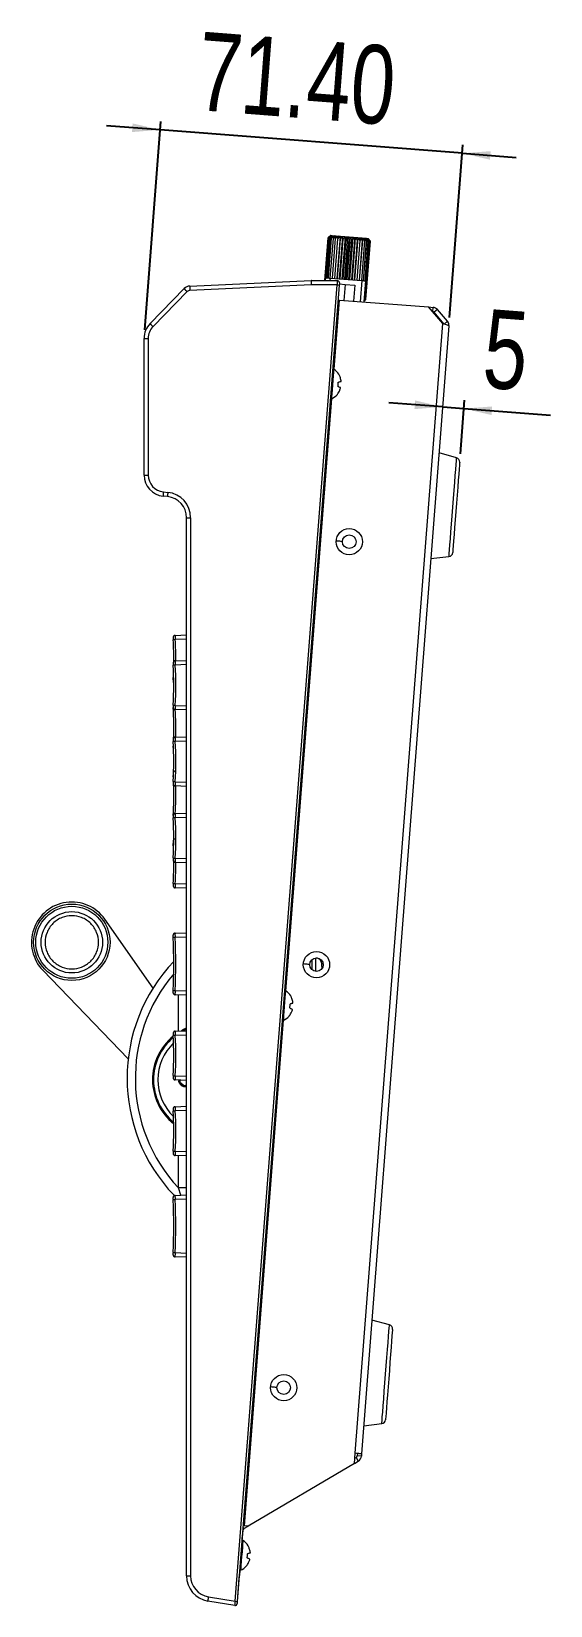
# Model space of a CAD drawing. Header units: millimetres. Extents: x 69 to 580, y 43 to 425.
# Drawn here: x 390.4 to 451.5, y 43 to 228.5 of the extents above; entities that cross this region are included whole.
import ezdxf

# ---------------------------------------------------------------- set-up
doc = ezdxf.new("R2010")
doc.units = ezdxf.units.MM
doc.layers.add('圖層0', color=5, linetype='Continuous')
doc.styles.add('SLDTEXTSTYLE0', font='TXT', dxfattribs={"width": 0.75})
doc.dimstyles.new('SLDDIMSTYLE1', dxfattribs={"dimtxt": 9.260417, "dimasz": 3.302, "dimexe": 0, "dimexo": 0.0625, "dimgap": 2.315104, "dimtad": 2, "dimlfac": 2, "dimrnd": 1e-09, "dimzin": 12, "dimdsep": 46, "dimtxsty": 'SLDTEXTSTYLE0', "dimsah": 1, "dimcen": 0.09, "dimadec": 0, "dimazin": 0, "dimtfac": 1, "dimtofl": 0, "dimtmove": 0, "dimatfit": 3, "dimfxl": 1, "dimtolj": 1, "dimtzin": 12, "dimarcsym": 0})

# ---------------------------------------------------------------- blocks, each defined once
blk = doc.blocks.new('*D2')
at = {"layer": '圖層0'}
for p, q in [((438.85, 184.23), (432.52, 184.72)), ((438.85, 184.23), (441.34, 184.03)), ((440.93, 178.7), (441.42, 185.03)), ((441.34, 184.03), (451.55, 183.24))]:
    blk.add_line(p, q, dxfattribs=at)
for points in [[(438.85, 184.23), (435.6, 184.99), (435.52, 183.97)], [(441.34, 184.03), (444.6, 183.27), (444.67, 184.28)]]:
    blk.add_solid(points, dxfattribs=at)
at = {"layer": '圖層0', "insert": (444.08, 195.79), "char_height": 9.26, "attachment_point": 1, "rotation": 355.5715, "style": 'SLDTEXTSTYLE0'}
blk.add_mtext('5', dxfattribs=at)
blk = doc.blocks.new('*D3')
at = {"layer": '圖層0'}
for p, q in [((405.58, 216.88), (399.25, 217.37)), ((403.75, 193.3), (405.66, 217.87)), ((441.17, 214.12), (405.58, 216.88)), ((439.67, 194.77), (441.24, 215.12)), ((441.17, 214.12), (447.5, 213.63))]:
    blk.add_line(p, q, dxfattribs=at)
for points in [[(405.58, 216.88), (402.33, 217.64), (402.25, 216.62)], [(441.17, 214.12), (444.42, 213.36), (444.5, 214.37)]]:
    blk.add_solid(points, dxfattribs=at)
at = {"layer": '圖層0', "insert": (410.41, 228.47), "char_height": 9.26, "attachment_point": 1, "rotation": 355.5715, "style": 'SLDTEXTSTYLE0'}
blk.add_mtext('71.40', dxfattribs=at)

msp = doc.modelspace()

# ---------------------------------------------------------------- linework, layer by layer
at = {"color": 7, "linetype": 'Continuous', "lineweight": 15}
for p, q in [((424.9589, 199.1078), (425.3489, 204.1433)), ((424.9592, 199.1078), (425.3492, 204.1433)), ((424.9917, 199.1078), (425.3815, 204.1408)), ((424.9932, 199.1078), (425.383, 204.1407)), ((425.099, 199.4486), (425.4619, 204.1346)), ((425.1017, 199.4484), (425.4646, 204.1344)), ((425.2257, 199.4388), (425.5886, 204.1248)), ((425.2296, 199.4385), (425.5925, 204.1245)), ((425.3489, 204.1433), (425.4726, 204.2488)), ((425.6805, 204.4186), (425.3492, 204.1433)), ((425.3815, 204.1408), (425.6805, 204.4186)), ((425.7309, 204.4146), (425.383, 204.1407)), ((425.3963, 199.4256), (425.7592, 204.1116)), ((425.4013, 199.4252), (425.7642, 204.1112)), ((425.4619, 204.1346), (425.7309, 204.4146)), ((425.4619, 204.1346), (425.4646, 204.1344)), ((425.8228, 204.4075), (425.4646, 204.1344)), ((425.6705, 204.4193), (425.4721, 204.2494)), ((425.5886, 204.1248), (425.8228, 204.4075)), ((425.9544, 204.3973), (425.5925, 204.1245)), ((425.6074, 199.4092), (425.9703, 204.0952)), ((425.6134, 199.4088), (425.9763, 204.0947)), ((425.7592, 204.1116), (425.9544, 204.3973)), ((426.1232, 204.3843), (425.7642, 204.1112)), ((425.8549, 199.3901), (426.2178, 204.076)), ((425.8617, 199.3895), (426.2247, 204.0755)), ((426.3259, 204.3686), (425.9763, 204.0947)), ((426.2178, 204.076), (426.3259, 204.3686)), ((426.5585, 204.3505), (426.2247, 204.0755)), ((426.4305, 199.3455), (426.8165, 204.3306)), ((426.4969, 204.0544), (426.5585, 204.3505)), ((426.8165, 204.3306), (426.5045, 204.0538)), ((426.7089, 199.3239), (427.0949, 204.309)), ((426.8021, 204.0308), (426.8165, 204.3306)), ((427.0949, 204.309), (426.8103, 204.0302)), ((427.0022, 199.3012), (427.3883, 204.2863)), ((427.1275, 204.0056), (427.0949, 204.309)), ((427.3883, 204.2863), (427.1362, 204.0049)), ((427.3049, 199.2778), (427.6909, 204.2628)), ((427.4669, 203.9793), (427.3883, 204.2863)), ((427.6909, 204.2628), (427.4758, 203.9786)), ((427.6109, 199.2541), (427.9969, 204.2391)), ((427.8135, 203.9525), (427.6909, 204.2628)), ((427.9969, 204.2391), (427.8225, 203.9518)), ((427.9143, 199.2306), (428.3004, 204.2156)), ((428.1606, 203.9256), (427.9969, 204.2391)), ((428.3004, 204.2156), (428.1696, 203.9249)), ((428.2092, 199.2077), (428.5953, 204.1928)), ((428.5015, 203.8992), (428.3004, 204.2156)), ((428.4899, 199.186), (428.8759, 204.1711)), ((428.5953, 204.1928), (428.5102, 203.8985)), ((428.8296, 203.8738), (428.5953, 204.1928)), ((428.8759, 204.1711), (428.8379, 203.8731)), ((429.1384, 203.8498), (428.8759, 204.1711)), ((429.1369, 204.1509), (429.1461, 203.8493)), ((429.4219, 203.8279), (429.1369, 204.1509)), ((429.3731, 204.1326), (429.4289, 203.8274)), ((429.6747, 203.8083), (429.3731, 204.1326)), ((429.58, 204.1165), (429.6808, 203.8078)), ((429.8918, 203.7915), (429.58, 204.1165)), ((429.7534, 204.1031), (429.8969, 203.7911)), ((430.0689, 203.7778), (429.7534, 204.1031)), ((429.89, 204.0925), (430.073, 203.7775)), ((430.2027, 203.7674), (429.89, 204.0925)), ((429.9873, 204.085), (430.2056, 203.7672)), ((430.2905, 203.7606), (429.9873, 204.085)), ((430.0431, 204.0807), (430.2922, 203.7605)), ((430.3307, 203.7575), (430.0431, 204.0807)), ((430.1532, 203.9676), (430.0573, 204.0796)), ((426.134, 199.3685), (426.4969, 204.0544)), ((426.1416, 199.3679), (426.5045, 204.0538)), ((426.4392, 199.3448), (426.8021, 204.0308)), ((426.4474, 199.3442), (426.8103, 204.0302)), ((426.7646, 199.3196), (427.1275, 204.0056)), ((426.7733, 199.3189), (427.1362, 204.0049)), ((427.104, 199.2933), (427.4669, 203.9793)), ((427.1129, 199.2926), (427.4758, 203.9786)), ((427.4506, 199.2665), (427.8135, 203.9525)), ((427.4596, 199.2658), (427.8225, 203.9518)), ((427.7977, 199.2396), (428.1606, 203.9256)), ((427.8067, 199.2389), (428.1696, 203.9249)), ((428.1386, 199.2132), (428.5015, 203.8992)), ((428.1473, 199.2125), (428.5102, 203.8985)), ((428.4667, 199.1878), (428.8296, 203.8738)), ((428.475, 199.1872), (428.8379, 203.8731)), ((428.7755, 199.1639), (429.1384, 203.8498)), ((428.7832, 199.1633), (429.1461, 203.8493)), ((429.059, 199.1419), (429.4219, 203.8279)), ((429.066, 199.1414), (429.4289, 203.8274)), ((429.3118, 199.1223), (429.6747, 203.8083)), ((429.3179, 199.1219), (429.6808, 203.8078)), ((429.5289, 199.1055), (429.8918, 203.7915)), ((429.534, 199.1051), (429.8969, 203.7911)), ((429.6699, 196.888), (430.2027, 203.7674)), ((429.6728, 196.8878), (430.2056, 203.7672)), ((429.706, 199.0918), (430.0689, 203.7778)), ((429.7101, 199.0915), (430.073, 203.7775)), ((429.7577, 196.8812), (430.2905, 203.7606)), ((429.7594, 196.8811), (430.2922, 203.7605)), ((429.7979, 196.8781), (430.3307, 203.7575)), ((429.7983, 196.8781), (430.3311, 203.7575)), ((430.1526, 203.967), (430.3311, 203.7575)), ((409.0718, 198.4659), (423.3543, 199.1073)), ((423.3592, 198.6079), (409.0767, 197.9664)), ((414.4006, 43.467), (426.4156, 198.6079)), ((426.6736, 198.5885), (414.6586, 43.4477)), ((426.4156, 198.6079), (423.3592, 198.6079)), ((423.3767, 199.1078), (426.4437, 199.1078)), ((425.0351, 199.4536), (425.0084, 199.1078)), ((425.5858, 199.4109), (429.3246, 199.1214)), ((426.6841, 198.7241), (427.3567, 198.672)), ((427.3567, 198.672), (427.21, 196.7776)), ((427.3567, 198.672), (428.5033, 198.5832)), ((428.5033, 198.5832), (428.3566, 196.6888)), ((429.771, 199.0868), (429.5779, 196.5942)), ((404.3866, 194.0477), (408.4006, 198.1649)), ((408.7411, 197.816), (404.7272, 193.6987)), ((426.6869, 196.8181), (437.183, 196.0053)), ((429.5857, 196.694), (429.5902, 196.6979)), ((429.5864, 196.7039), (429.7979, 196.8781)), ((429.7594, 196.8811), (429.5876, 196.7194)), ((429.7983, 196.8781), (429.5896, 196.6985)), ((429.59, 196.7498), (429.7577, 196.8812)), ((429.6728, 196.8878), (429.5942, 196.8045)), ((429.5963, 196.832), (429.6699, 196.888)), ((438.8593, 194.0475), (437.183, 196.0053)), ((437.183, 196.0053), (437.7179, 195.9638)), ((437.6429, 195.4682), (437.6793, 195.4653)), ((437.6793, 195.4653), (437.7179, 195.9638)), ((438.2297, 195.7039), (437.8499, 195.3787)), ((439.0327, 193.9972), (437.8499, 195.3787)), ((439.4125, 194.3224), (438.2297, 195.7039)), ((428.5479, 60.9039), (438.8593, 194.0475)), ((439.5906, 193.7767), (429.2957, 60.846)), ((439.4125, 194.3224), (439.0327, 193.9972)), ((403.6767, 176.1994), (403.6767, 192.3025)), ((404.1592, 192.3026), (404.1592, 176.1995)), ((426.0072, 188.689), (425.9075, 188.6968)), ((425.6373, 185.2072), (425.737, 185.1995)), ((440.4907, 178.2272), (438.4313, 178.8075)), ((406.438, 173.6582), (405.9154, 173.7131)), ((405.9502, 174.2105), (406.4728, 174.1555)), ((408.6767, 46.4564), (408.6767, 171.1719)), ((409.1592, 171.172), (409.1592, 46.4565)), ((437.4661, 166.3449), (439.5903, 166.6012)), ((407.3398, 157.3046), (408.6767, 157.3513)), ((407.3398, 154.3046), (408.6767, 154.3513)), ((408.6767, 148.5084), (407.3398, 148.5551)), ((407.3398, 145.3046), (408.6767, 145.3513)), ((407.0998, 144.0717), (407.1221, 144.4299)), ((407.1221, 140.4299), (407.0998, 140.7881)), ((408.6767, 139.5084), (407.3398, 139.5551)), ((407.3398, 136.3046), (408.6767, 136.3513)), ((408.6767, 130.5084), (407.3398, 130.5551)), ((408.6767, 127.5084), (407.3398, 127.5551)), ((404.7369, 115.745), (399.0541, 123.8555)), ((407.3262, 122.2041), (408.6767, 122.2513)), ((423.4767, 117.8722), (423.4767, 119.1143)), ((391.7481, 117.8291), (401.8098, 107.4165)), ((424.6267, 118.2727), (424.6107, 118.4139)), ((424.6267, 118.5549), (424.6267, 118.5462)), ((424.6267, 118.4015), (424.6267, 118.5462)), ((424.6267, 118.3361), (424.6267, 118.4015)), ((424.6267, 118.2727), (424.6267, 118.0209)), ((420.3327, 115.4186), (420.233, 115.4263)), ((408.6767, 114.9084), (407.3262, 114.9556)), ((419.9628, 111.9368), (420.0625, 111.9291)), ((407.3398, 110.6546), (408.6767, 110.7013)), ((408.2747, 110.6873), (408.6767, 110.8807)), ((404.7134, 104.1799), (404.8351, 104.1799)), ((404.8351, 105.6799), (404.7135, 105.6799)), ((408.6767, 104.8584), (407.3398, 104.9051)), ((407.7635, 104.6899), (407.79, 104.8894)), ((407.7873, 104.6244), (407.8616, 104.6551)), ((408.353, 104.149), (407.8167, 104.5612)), ((407.8922, 104.8858), (407.8616, 104.6551)), ((407.869, 104.6581), (407.8616, 104.6551)), ((407.8616, 104.6551), (408.4321, 104.2165)), ((407.8992, 104.8856), (407.869, 104.6581)), ((407.869, 104.6581), (408.4332, 104.2244)), ((408.4321, 104.2165), (408.4216, 104.1368)), ((408.4321, 104.2165), (408.6767, 104.3175)), ((408.4332, 104.2244), (408.4321, 104.2165)), ((408.4332, 104.2244), (408.6767, 104.325)), ((408.6767, 104.2074), (408.491, 104.1307)), ((407.3398, 101.7546), (408.6767, 101.8013)), ((407.1639, 99.751), (407.1604, 99.9116)), ((408.6767, 95.9584), (407.3398, 96.0051)), ((407.3262, 91.3041), (408.6767, 91.3513)), ((408.6767, 92.1919), (407.7116, 92.1919)), ((408.6767, 84.0084), (407.3262, 84.0556)), ((432.5762, 76.0332), (430.5168, 76.6136)), ((429.5516, 64.1509), (431.6758, 64.4072)), ((428.4564, 59.7218), (415.9456, 52.3314)), ((428.4564, 59.7218), (428.5479, 60.9039)), ((428.4564, 59.7218), (428.9085, 59.9889)), ((428.5035, 60.3304), (428.6542, 60.4194)), ((428.6542, 60.4194), (428.9085, 59.9889)), ((428.7972, 60.8846), (428.7763, 60.6154)), ((429.2748, 60.5768), (428.7763, 60.6154)), ((429.2957, 60.846), (429.2748, 60.5768)), ((415.4305, 52.0271), (415.9456, 52.3314)), ((415.9456, 52.3314), (415.4997, 52.3659)), ((415.3146, 50.6235), (415.2149, 50.6312)), ((415.2235, 50.7348), (415.2155, 50.6311)), ((415.223, 50.7349), (415.2235, 50.7348)), ((415.2235, 50.7348), (415.2428, 50.9841)), ((415.2428, 50.9841), (415.2423, 50.9841)), ((415.3084, 51.8311), (415.2428, 50.9841)), ((414.876, 46.2483), (414.8953, 46.4975)), ((414.8953, 46.4975), (414.8948, 46.4976)), ((414.9452, 47.1416), (414.8953, 46.4975)), ((414.9447, 47.1416), (415.0444, 47.1339)), ((414.7023, 44.005), (414.876, 46.2483)), ((414.876, 46.2483), (414.8755, 46.2483)), ((414.3491, 42.9715), (411.1853, 43.4969)), ((411.2497, 43.9902), (414.4006, 43.467)), ((414.7023, 44.005), (414.7018, 44.005))]:
    msp.add_line(p, q, dxfattribs=at)
at = {"color": 8, "linetype": 'Continuous', "lineweight": 15}
for p, q in [((425.5858, 199.4109), (425.5624, 199.1078)), ((429.3246, 199.1214), (429.1316, 196.6288)), ((426.055, 188.6584), (426.6869, 196.8181)), ((420.3805, 115.388), (425.7889, 185.2224)), ((408.6767, 156.8516), (407.3398, 156.8049)), ((408.6767, 153.8516), (407.3398, 153.8049)), ((407.3398, 149.0548), (408.6767, 149.0081)), ((408.6767, 144.8516), (407.3398, 144.8049)), ((407.3398, 140.0548), (408.6767, 140.0081)), ((408.6767, 135.8516), (407.3398, 135.8049)), ((407.3398, 131.0548), (408.6767, 131.0081)), ((407.3398, 128.0548), (408.6767, 128.0081)), ((408.6767, 121.7516), (407.3262, 121.7044)), ((423.8767, 119.2864), (423.8767, 117.7001)), ((407.3262, 115.4553), (408.6767, 115.4081)), ((407.7116, 110.6676), (407.7116, 114.9421)), ((415.4997, 52.3659), (420.1144, 111.9519)), ((408.6767, 110.2016), (407.3398, 110.1549)), ((407.3398, 105.4048), (408.6767, 105.3581)), ((408.6767, 101.3016), (407.3398, 101.2549)), ((407.3398, 96.5048), (408.6767, 96.4581)), ((407.7116, 92.1919), (407.7116, 95.9921)), ((407.9914, 91.3274), (407.7116, 92.1919)), ((408.6767, 90.8516), (407.3262, 90.8044)), ((407.3262, 84.5553), (408.6767, 84.5081)), ((415.4305, 52.0271), (415.3355, 52.1879)), ((415.3084, 51.8311), (415.3079, 51.8312))]:
    msp.add_line(p, q, dxfattribs=at)
at = {"color": 7, "linetype": 'Continuous', "lineweight": 15, "flags": 128}
for points in [[(425.6805, 204.4186), (425.6845, 204.4182), (425.6891, 204.4179), (425.6944, 204.4175), (425.7004, 204.417), (425.707, 204.4165), (425.7143, 204.4159), (425.7223, 204.4153), (425.7309, 204.4146)], [(425.7309, 204.4146), (425.7401, 204.4139), (425.75, 204.4132), (425.7606, 204.4124), (425.7717, 204.4115), (425.7835, 204.4106), (425.796, 204.4096), (425.8091, 204.4086), (425.8228, 204.4075)], [(425.7642, 204.1112), (425.7636, 204.1112), (425.763, 204.1113), (425.7623, 204.1113), (425.7617, 204.1114), (425.7611, 204.1114), (425.7605, 204.1115), (425.7598, 204.1115), (425.7592, 204.1116)], [(425.8228, 204.4075), (425.8371, 204.4064), (425.852, 204.4053), (425.8676, 204.4041), (425.8838, 204.4028), (425.9005, 204.4015), (425.9179, 204.4002), (425.9359, 204.3988), (425.9544, 204.3973)], [(425.9544, 204.3973), (425.9735, 204.3959), (425.9932, 204.3943), (426.0135, 204.3928), (426.0344, 204.3911), (426.0557, 204.3895), (426.0777, 204.3878), (426.1002, 204.386), (426.1232, 204.3843)], [(425.9763, 204.0947), (425.9755, 204.0948), (425.9748, 204.0949), (425.974, 204.0949), (425.9733, 204.095), (425.9725, 204.095), (425.9718, 204.0951), (425.971, 204.0952), (425.9703, 204.0952)], [(426.1232, 204.3843), (426.1468, 204.3824), (426.1708, 204.3806), (426.1954, 204.3787), (426.2205, 204.3767), (426.2462, 204.3747), (426.2722, 204.3727), (426.2988, 204.3707), (426.3259, 204.3686)], [(426.3259, 204.3686), (426.3534, 204.3664), (426.3814, 204.3643), (426.4098, 204.3621), (426.4387, 204.3598), (426.468, 204.3576), (426.4978, 204.3552), (426.5279, 204.3529), (426.5585, 204.3505)], [(426.5585, 204.3505), (426.5895, 204.3481), (426.6208, 204.3457), (426.6525, 204.3433), (426.6846, 204.3408), (426.7171, 204.3383), (426.7499, 204.3357), (426.7831, 204.3332), (426.8165, 204.3306)], [(426.8165, 204.3306), (426.8503, 204.328), (426.8844, 204.3253), (426.9188, 204.3226), (426.9535, 204.32), (426.9885, 204.3173), (427.0237, 204.3145), (427.0592, 204.3118), (427.0949, 204.309)], [(427.0949, 204.309), (427.1309, 204.3062), (427.1671, 204.3034), (427.2035, 204.3006), (427.2401, 204.2978), (427.2769, 204.2949), (427.3139, 204.292), (427.351, 204.2892), (427.3883, 204.2863)], [(427.3883, 204.2863), (427.4258, 204.2834), (427.4633, 204.2805), (427.501, 204.2776), (427.5388, 204.2746), (427.5767, 204.2717), (427.6147, 204.2687), (427.6528, 204.2658), (427.6909, 204.2628)], [(427.6909, 204.2628), (427.7291, 204.2599), (427.7674, 204.2569), (427.8056, 204.254), (427.8439, 204.251), (427.8822, 204.248), (427.9205, 204.2451), (427.9587, 204.2421), (427.9969, 204.2391)], [(427.9969, 204.2391), (428.0351, 204.2362), (428.0733, 204.2332), (428.1113, 204.2303), (428.1493, 204.2273), (428.1873, 204.2244), (428.2251, 204.2215), (428.2628, 204.2186), (428.3004, 204.2156)], [(428.3004, 204.2156), (428.3378, 204.2128), (428.3751, 204.2099), (428.4123, 204.207), (428.4492, 204.2041), (428.486, 204.2013), (428.5227, 204.1984), (428.5591, 204.1956), (428.5953, 204.1928)], [(428.5953, 204.1928), (428.6312, 204.19), (428.667, 204.1873), (428.7025, 204.1845), (428.7377, 204.1818), (428.7727, 204.1791), (428.8074, 204.1764), (428.8418, 204.1737), (428.8759, 204.1711)], [(428.8759, 204.1711), (428.9098, 204.1685), (428.9432, 204.1659), (428.9764, 204.1633), (429.0092, 204.1608), (429.0417, 204.1582), (429.0738, 204.1558), (429.1056, 204.1533), (429.1369, 204.1509)], [(429.1369, 204.1509), (429.1679, 204.1485), (429.1985, 204.1461), (429.2287, 204.1438), (429.2584, 204.1415), (429.2878, 204.1392), (429.3167, 204.1369), (429.3451, 204.1347), (429.3731, 204.1326)], [(429.3731, 204.1326), (429.4007, 204.1304), (429.4278, 204.1283), (429.4544, 204.1263), (429.4805, 204.1243), (429.5061, 204.1223), (429.5312, 204.1203), (429.5559, 204.1184), (429.58, 204.1165)], [(429.58, 204.1165), (429.6035, 204.1147), (429.6266, 204.1129), (429.6491, 204.1112), (429.6711, 204.1095), (429.6925, 204.1078), (429.7134, 204.1062), (429.7337, 204.1046), (429.7534, 204.1031)], [(429.7534, 204.1031), (429.7725, 204.1016), (429.7911, 204.1002), (429.8091, 204.0988), (429.8265, 204.0975), (429.8433, 204.0962), (429.8595, 204.0949), (429.8751, 204.0937), (429.89, 204.0925)], [(429.89, 204.0925), (429.9044, 204.0914), (429.9181, 204.0904), (429.9312, 204.0893), (429.9437, 204.0884), (429.9556, 204.0875), (429.9668, 204.0866), (429.9773, 204.0858), (429.9873, 204.085)], [(429.9873, 204.085), (429.9965, 204.0843), (430.0052, 204.0836), (430.0131, 204.083), (430.0204, 204.0824), (430.0271, 204.0819), (430.0331, 204.0815), (430.0385, 204.081), (430.0431, 204.0807)], [(430.0431, 204.0807), (430.0472, 204.0804), (430.0505, 204.0801), (430.0532, 204.0799), (430.0552, 204.0797), (430.0566, 204.0796), (430.0572, 204.0796), (430.0573, 204.0796)], [(427.1362, 204.0049), (427.1351, 204.005), (427.134, 204.0051), (427.133, 204.0052), (427.1319, 204.0052), (427.1308, 204.0053), (427.1297, 204.0054), (427.1286, 204.0055), (427.1275, 204.0056)], [(427.8225, 203.9518), (427.8214, 203.9518), (427.8203, 203.9519), (427.8191, 203.952), (427.818, 203.9521), (427.8169, 203.9522), (427.8157, 203.9523), (427.8146, 203.9524), (427.8135, 203.9525)], [(428.5102, 203.8985), (428.5092, 203.8986), (428.5081, 203.8987), (428.507, 203.8988), (428.5059, 203.8988), (428.5048, 203.8989), (428.5037, 203.899), (428.5026, 203.8991), (428.5015, 203.8992)], [(428.8379, 203.8731), (428.8368, 203.8732), (428.8358, 203.8733), (428.8348, 203.8734), (428.8337, 203.8734), (428.8327, 203.8735), (428.8317, 203.8736), (428.8306, 203.8737), (428.8296, 203.8738)], [(429.1461, 203.8493), (429.1451, 203.8493), (429.1442, 203.8494), (429.1432, 203.8495), (429.1422, 203.8495), (429.1413, 203.8496), (429.1403, 203.8497), (429.1394, 203.8498), (429.1384, 203.8498)], [(429.4289, 203.8274), (429.428, 203.8274), (429.4272, 203.8275), (429.4263, 203.8276), (429.4254, 203.8276), (429.4246, 203.8277), (429.4237, 203.8278), (429.4228, 203.8278), (429.4219, 203.8279)], [(429.6808, 203.8078), (429.6801, 203.8079), (429.6793, 203.808), (429.6785, 203.808), (429.6778, 203.8081), (429.677, 203.8081), (429.6762, 203.8082), (429.6755, 203.8083), (429.6747, 203.8083)], [(425.0351, 199.4536), (425.046, 199.4527), (425.0783, 199.4502), (425.1304, 199.4462), (425.2001, 199.4408), (425.2844, 199.4342), (425.3797, 199.4269), (425.4816, 199.419), (425.5858, 199.4109)], [(426.6929, 198.8385), (426.6926, 198.8337), (426.6915, 198.8195), (426.6897, 198.7964), (426.6873, 198.7653), (426.6843, 198.7274), (426.681, 198.6842), (426.6774, 198.6373), (426.6736, 198.5885)], [(429.3246, 199.1214), (429.4141, 199.1144), (429.4988, 199.1079), (429.576, 199.1019), (429.6429, 199.0967), (429.6975, 199.0925), (429.7379, 199.0894), (429.7626, 199.0874), (429.771, 199.0868)], [(426.5374, 196.8297), (426.5402, 196.8295), (426.5488, 196.8288), (426.5626, 196.8278), (426.5812, 196.8263), (426.6038, 196.8246), (426.6297, 196.8226), (426.6578, 196.8204), (426.6869, 196.8181)], [(438.8593, 194.0475), (438.8593, 194.0475)], [(403.6767, 192.3025), (403.6859, 192.3025), (403.7131, 192.3025), (403.7574, 192.3026), (403.817, 192.3026), (403.8899, 192.3026), (403.9733, 192.3026), (404.0642, 192.3026), (404.1592, 192.3026)], [(426.0072, 188.689), (425.9999, 188.5945), (425.9787, 188.3211), (425.946, 187.8986), (425.9053, 187.3726), (425.8609, 186.8002), (425.8178, 186.2434), (425.7806, 185.7626), (425.7532, 185.4098), (425.7388, 185.2233), (425.737, 185.1995)], [(440.8536, 177.7073), (440.8466, 177.6167), (440.8257, 177.3478), (440.7918, 176.9099), (440.746, 176.3178), (440.6897, 175.5917), (440.625, 174.7563), (440.5541, 173.8402), (440.4793, 172.8744), (440.4032, 171.8919), (440.3284, 170.9261), (440.2575, 170.01), (440.1928, 169.1746), (440.1365, 168.4486), (440.0907, 167.8565), (440.0568, 167.4185), (440.0359, 167.1497), (440.0289, 167.059)], [(403.6767, 176.1994), (403.6859, 176.1995), (403.7131, 176.1995), (403.7574, 176.1995), (403.817, 176.1995), (403.8899, 176.1995), (403.9733, 176.1995), (404.0642, 176.1995), (404.1592, 176.1995)], [(408.6767, 171.1719), (408.6859, 171.1719), (408.7131, 171.1719), (408.7574, 171.1719), (408.817, 171.1719), (408.8899, 171.1719), (408.9733, 171.172), (409.0642, 171.172), (409.1592, 171.172)], [(426.2964, 168.4636), (426.4423, 168.4524), (426.5825, 168.4415), (426.7118, 168.4315), (426.8251, 168.4227), (426.9181, 168.4155), (426.9872, 168.4101), (427.0298, 168.4069), (427.0441, 168.4057)], [(407.0998, 152.0717), (407.1346, 152.6606), (407.1472, 152.9299)], [(407.1472, 131.9299), (407.1346, 132.1991), (407.0998, 132.7881)], [(422.4357, 118.6129), (422.5815, 118.6016), (422.7218, 118.5908), (422.8511, 118.5808), (422.9644, 118.572), (423.0574, 118.5648), (423.1265, 118.5594), (423.1691, 118.5561), (423.1834, 118.555)], [(420.3327, 115.4186), (420.3254, 115.3241), (420.3042, 115.0507), (420.2715, 114.6281), (420.2308, 114.1021), (420.1865, 113.5297), (420.1433, 112.973), (420.1061, 112.4921), (420.0788, 112.1393), (420.0643, 111.9529), (420.0625, 111.9291)], [(432.9391, 75.5133), (432.9321, 75.4227), (432.9113, 75.1538), (432.8773, 74.7159), (432.8315, 74.1238), (432.7753, 73.3977), (432.7106, 72.5624), (432.6396, 71.6462), (432.5648, 70.6804), (432.4887, 69.6979), (432.4139, 68.7322), (432.343, 67.816), (432.2783, 66.9807), (432.2221, 66.2546), (432.1762, 65.6625), (432.1423, 65.2245), (432.1215, 64.9557), (432.1144, 64.865)], [(418.5749, 68.7622), (418.7208, 68.7509), (418.8611, 68.74), (418.9904, 68.73), (419.1037, 68.7212), (419.1967, 68.714), (419.2658, 68.7087), (419.3083, 68.7054), (419.3227, 68.7043)], [(429.2957, 60.846), (429.2813, 60.8471), (429.2388, 60.8504), (429.1697, 60.8557), (429.0767, 60.863), (428.9634, 60.8717), (428.8341, 60.8817), (428.6938, 60.8926), (428.5479, 60.9039)], [(415.4997, 52.3659), (415.4705, 52.3681), (415.4425, 52.3703), (415.4166, 52.3723), (415.394, 52.3741), (415.3754, 52.3755), (415.3616, 52.3766), (415.353, 52.3772), (415.3502, 52.3775)], [(415.3146, 50.6235), (415.3073, 50.5289), (415.2861, 50.2556), (415.2534, 49.833), (415.2127, 49.307), (415.1683, 48.7346), (415.1252, 48.1778), (415.088, 47.697), (415.0607, 47.3442), (415.0462, 47.1577), (415.0444, 47.1339)], [(408.6767, 46.4564), (408.6859, 46.4564), (408.7131, 46.4564), (408.7574, 46.4564), (408.817, 46.4564), (408.8899, 46.4564), (408.9733, 46.4565), (409.0642, 46.4565), (409.1592, 46.4565)], [(414.6586, 43.4477), (414.6548, 43.399), (414.6512, 43.3523), (414.6479, 43.3093), (414.645, 43.2716), (414.6426, 43.2407), (414.6408, 43.2178), (414.6397, 43.2036), (414.6393, 43.1989)]]:
    msp.add_lwpolyline(points, dxfattribs=at)
at = {"color": 8, "linetype": 'Continuous', "lineweight": 15, "flags": 128}
for points in [[(439.5903, 166.6012), (439.5972, 166.6895), (439.6175, 166.9518), (439.6506, 167.38), (439.6956, 167.9612), (439.7511, 168.6777), (439.8154, 169.5077), (439.8865, 170.426), (439.9623, 171.4048), (440.0405, 172.4142), (440.1187, 173.4236), (440.1945, 174.4024), (440.2656, 175.3207), (440.3299, 176.1507), (440.3854, 176.8672), (440.4304, 177.4484), (440.4636, 177.8766), (440.4839, 178.1389), (440.4907, 178.2272)], [(431.6758, 64.4072), (431.6827, 64.4955), (431.703, 64.7578), (431.7362, 65.186), (431.7812, 65.7672), (431.8367, 66.4837), (431.9009, 67.3137), (431.9721, 68.2321), (432.0479, 69.2108), (432.126, 70.2202), (432.2042, 71.2296), (432.28, 72.2084), (432.3511, 73.1267), (432.4154, 73.9567), (432.4709, 74.6732), (432.5159, 75.2544), (432.5491, 75.6826), (432.5694, 75.9449), (432.5762, 76.0332)]]:
    msp.add_lwpolyline(points, dxfattribs=at)
at = {"color": 7, "linetype": 'Continuous', "lineweight": 15}
for centre, radius in [((427.8418, 168.344), 1.55), ((427.8418, 168.344), 0.8), ((395.164, 121.1298), 4.5), ((395.164, 121.1298), 4.2434), ((395.164, 121.1298), 3.614), ((423.981, 118.4932), 1.55), ((423.981, 118.4932), 0.8), ((420.1203, 68.6425), 1.55), ((420.1203, 68.6425), 0.8)]:
    msp.add_circle(centre, radius, dxfattribs=at)
for centre, radius, start, end in [((425.3495, 204.15), 0.00665, 265.332569, 267.34356), ((425.4499, 204.9856), 0.8475, 265.369913, 265.470844), ((425.6276, 204.5961), 0.4729, 265.270614, 265.743054), ((425.6604, 204.2237), 0.1959, 84.106753, 87.045317), ((426.3366, 205.5748), 1.5035, 265.465842, 265.728433), ((426.5401, 204.5648), 0.5122, 265.156118, 266.011134), ((426.7352, 203.1079), 0.9253, 85.340981, 85.851684), ((427.3976, 203.028), 0.9538, 85.298239, 85.836792), ((428.2404, 204.8986), 0.9763, 265.314793, 265.842262), ((429.8807, 203.6147), 0.1771, 84.760764, 86.422706), ((429.9474, 202.1842), 1.5982, 85.494357, 85.639491), ((430.1011, 202.4429), 1.3284, 85.488025, 85.612281), ((430.2849, 203.676), 0.0848, 85.052, 86.17037), ((430.3255, 203.6858), 0.0719, 85.564861, 85.883456), ((426.9311, 198.8929), 3.5832, 176.569659, 184.562604), ((423.3767, 198.6078), 0.5, 90, 92.571529), ((426.9438, 198.7327), 3.5867, 173.996668, 181.994324), ((428.41, 223.4907), 24.9627, 265.417441, 266.011286), ((426.4437, 198.8578), 0.25, 355.571529, 90), ((409.1167, 197.4669), 1, 92.571529, 135.727438), ((412.1216, 201.455), 4.9669, 221.48282, 227.109671), ((409.0992, 197.4669), 0.5, 92.571529, 135.727438), ((412.6485, 198.2515), 3.5831, 176.569585, 184.562785), ((429.6005, 195.9779), 0.9127, 85.458322, 85.639108), ((429.7621, 196.9266), 0.0456, 264.572399, 266.654903), ((429.7934, 196.8161), 0.0621, 85.530349, 85.898016), ((437.66, 195.2161), 0.25, 40.571529, 85.571529), ((437.66, 195.2161), 0.75, 40.571529, 85.571529), ((406.1767, 192.3025), 2.5, 135.727438, 180), ((406.1592, 192.3026), 2, 135.727438, 180), ((408.1088, 197.3389), 4.9685, 221.483739, 227.108753), ((424.9685, 187.0142), 1.9707, 32.596402, 58.193827), ((424.9685, 187.0142), 1.9707, 292.949232, 318.550006), ((440.3551, 177.7459), 0.5, 355.571529, 74.261597), ((406.1767, 176.1994), 2.5, 180, 264), ((406.1592, 176.1995), 2, 180, 264), ((409.5035, 173.7122), 3.5882, 172.017601, 179.984492), ((410.0263, 173.6572), 3.5883, 172.017737, 179.984415), ((406.1767, 171.1719), 2.5, 0, 84), ((406.1592, 171.172), 3, 0, 84), ((439.5304, 167.0976), 0.5, 276.881462, 355.571529), ((408.6799, 135.994), 20.854, 93.684334, 94.345383), ((372.1861, 154.4299), 34.9932, 359.44982, 3.864076), ((408.6837, 132.9345), 20.9136, 93.684392, 94.343556), ((372.1856, 151.4299), 34.9937, 356.135945, 3.864055), ((372.1763, 151.4299), 35.2436, 356.135943, 3.864057), ((408.6818, 169.8953), 20.8836, 265.655528, 266.315639), ((372.1856, 146.4299), 34.9937, 357.811294, 3.86405), ((408.6858, 123.9088), 20.9394, 93.685682, 94.344036), ((372.1857, 142.4299), 34.9936, 356.135941, 3.864059), ((372.1763, 142.4299), 35.2436, 356.135945, 3.864055), ((408.6818, 160.8953), 20.8836, 265.655528, 266.315639), ((372.1857, 138.4299), 34.9936, 356.135937, 2.189999), ((408.6838, 114.9368), 20.9114, 93.68502, 94.344255), ((372.1857, 133.4299), 34.9937, 356.135943, 3.864057), ((372.1763, 133.4299), 35.2436, 356.135946, 3.864054), ((408.6834, 151.9189), 20.9073, 265.655902, 266.315265), ((372.1859, 130.4299), 34.9934, 356.135935, 0.55145), ((408.6824, 148.9036), 20.8919, 265.655548, 266.315398), ((395.164, 121.1298), 4.75, 35.018027, 224.018027), ((408.723, 95.9024), 25.8399, 93.098678, 93.632666), ((352.1593, 118.5799), 55.0146, 356.758861, 3.241139), ((352.1502, 118.5799), 55.2644, 356.758848, 3.241152), ((421.6767, 105.1128), 20, 136.48426, 223.625132), ((423.8767, 118.5549), 0.75, 0, 79.647955), ((408.7232, 141.2592), 25.8417, 266.367325, 266.901276), ((419.2941, 113.7438), 1.9707, 32.596402, 58.193827), ((419.2941, 113.7438), 1.9707, 292.949232, 318.550006), ((411.2958, 104.9295), 6.625, 129.241586, 231.413963), ((411.2917, 104.9299), 6.5, 129.990178, 230.537124), ((408.6872, 89.237), 20.9613, 93.685583, 94.343249), ((372.1857, 107.7799), 34.9937, 356.135943, 3.864057), ((372.1763, 107.7799), 35.2436, 356.135945, 3.864055), ((411.2958, 104.9295), 6.625, 113.287309, 118.25429), ((411.2917, 104.9299), 6, 133.683865, 226.175136), ((408.6838, 126.273), 20.9114, 265.655745, 266.31498), ((408.5267, 104.9299), 0.8, 182.743048, 280.806923), ((408.6802, 80.4366), 20.8615, 93.68401, 94.344823), ((372.1857, 98.8799), 34.9936, 356.13594, 3.86406), ((372.1763, 98.8799), 35.2436, 356.135945, 3.864055), ((408.6858, 117.4009), 20.9394, 265.655964, 266.314318), ((408.7244, 64.9818), 25.8605, 93.099139, 93.632702), ((352.1592, 87.6799), 55.0146, 356.758862, 3.241138), ((352.1502, 87.6799), 55.2644, 356.758849, 3.241151), ((408.731, 110.4934), 25.9761, 266.368928, 266.900116), ((432.4406, 75.5519), 0.5, 355.571529, 74.261597), ((431.6159, 64.9036), 0.5, 276.881462, 355.571529), ((428.5271, 60.6347), 0.25, 300.571529, 355.571529), ((428.5271, 60.6347), 0.75, 300.571529, 355.571529), ((415.5576, 51.8118), 0.25, 120.571529, 175.571529), ((414.276, 48.9487), 1.9707, 32.596402, 58.193827), ((411.6767, 46.4564), 3, 180, 260.571529), ((411.6592, 46.4565), 2.5, 180, 260.571529), ((414.276, 48.9487), 1.9707, 292.949232, 318.550006), ((414.7855, 43.2777), 3.6069, 168.606522, 176.515494), ((414.3901, 43.2182), 0.25, 260.571529, 355.571529), ((416.395, 68.3503), 24.9631, 265.417448, 266.011284)]:
    msp.add_arc(centre, radius, start, end, dxfattribs=at)
at = {"color": 8, "linetype": 'Continuous', "lineweight": 15}
for centre, radius, start, end in [((372.1759, 154.4299), 35.244, 359.785768, 3.864037), ((407.4768, 156.6751), 4.6188, 265.318383, 266.235901), ((372.176, 146.4299), 35.2439, 358.158832, 3.45949), ((407.2462, 145.7141), 1.6489, 264.904382, 266.338854), ((407.2473, 139.1311), 1.6635, 93.664856, 95.086754), ((372.1758, 138.4299), 35.2441, 356.531909, 1.832529), ((407.4776, 128.1737), 4.6298, 93.765187, 94.680529), ((372.1756, 130.4299), 35.2443, 356.135978, 0.205584), ((421.6418, 105.1128), 19, 139.651637, 222.84732)]:
    msp.add_arc(centre, radius, start, end, dxfattribs=at)
at = {"color": 7, "linetype": 'Continuous', "lineweight": 15}
for centre, major_axis, ratio, start_param, end_param in [((426.4243, 198.6078), (0.0194, 0.5), 0.01747171, 0.00067676, 1.57136748), ((414.4095, 43.4684), (0.0603, 0.4968), 0.01723746, 1.57567079, 3.14083839)]:
    msp.add_ellipse(centre, major_axis=major_axis, ratio=ratio, start_param=start_param, end_param=end_param, dxfattribs=at)
for points, knots in [([(425.9703, 204.0952), (426.0148, 204.1801), (426.0656, 204.277), (426.1168, 204.3723), (426.1232, 204.3843)], [0, 0, 0, 0, 0.87500813, 1, 1, 1, 1]), ([(438.8593, 194.0475), (438.9559, 194.0222), (439.1492, 193.9715), (439.3922, 193.8992), (439.561, 193.8326), (439.5807, 193.7953), (439.5906, 193.7767)], [0, 0, 0, 0, 0.250001061, 0.500001927, 0.750000273, 1, 1, 1, 1]), ([(439.5906, 193.7767), (439.589, 193.8598), (439.5856, 194.0301), (439.4996, 194.2135), (439.429, 194.3018), (439.4125, 194.3224)], [0, 0, 0, 0, 0.42168921, 0.86487467, 1, 1, 1, 1]), ([(426.6216, 188.0613), (426.625, 188.0682), (426.6292, 188.0769), (426.6284, 188.0752), (426.6282, 188.0749)], [0, 0, 0, 0, 0.79779318, 1, 1, 1, 1]), ([(426.8812, 187.3112), (426.8484, 187.4657), (426.804, 187.6752), (426.6973, 187.9201), (426.647, 188.014), (426.6216, 188.0613)], [0, 0, 0, 0, 0.58152932, 0.78904665, 1, 1, 1, 1]), ([(426.4407, 185.7252), (426.4744, 185.7699), (426.5594, 185.8828), (426.6987, 186.1145), (426.7713, 186.3129), (426.8127, 186.4263)], [0, 0, 0, 0, 0.219559069, 0.554235856, 1, 1, 1, 1]), ([(426.4451, 185.7107), (426.4451, 185.7106), (426.4452, 185.7104), (426.4424, 185.7196), (426.4407, 185.7252)], [0, 0, 0, 0, 0.39724115, 1, 1, 1, 1]), ([(426.513, 186.6596), (426.5203, 186.7215), (426.533, 186.8298), (426.5443, 186.9864), (426.5476, 187.0799), (426.5492, 187.1268)], [0, 0, 0, 0, 0.39958768, 0.69873233, 1, 1, 1, 1]), ([(426.8183, 186.4994), (426.7747, 186.5134), (426.7155, 186.5323), (426.5946, 186.5944), (426.5404, 186.6378), (426.513, 186.6596)], [0, 0, 0, 0, 0.581523143, 0.789039192, 1, 1, 1, 1]), ([(426.5492, 187.1268), (426.5808, 187.1447), (426.6606, 187.1898), (426.7846, 187.2234), (426.8425, 187.2328), (426.8756, 187.2382)], [0, 0, 0, 0, 0.21956491, 0.55424219, 1, 1, 1, 1]), ([(426.8127, 186.4263), (426.815, 186.4344), (426.8196, 186.4505), (426.8232, 186.4722), (426.8239, 186.4888), (426.8218, 186.4974), (426.8192, 186.4989), (426.8183, 186.4994)], [0, 0, 0, 0, 0.220947183, 0.441893506, 0.662722866, 0.883496059, 1, 1, 1, 1]), ([(426.8756, 187.2382), (426.8773, 187.2392), (426.8808, 187.2414), (426.8838, 187.2548), (426.8847, 187.2741), (426.8835, 187.2942), (426.8818, 187.3069), (426.8812, 187.3112)], [0, 0, 0, 0, 0.22093106, 0.4419047, 0.66269174, 0.88350109, 1, 1, 1, 1]), ([(407.3342, 157.3013), (407.3112, 157.2994), (407.2617, 157.2952), (407.1983, 157.2587), (407.1502, 157.2119), (407.1205, 157.1636), (407.1044, 157.1195), (407.0968, 157.0823), (407.0924, 157.0409), (407.0909, 156.9847), (407.093, 156.8929), (407.097, 156.8152), (407.1, 156.7761), (407.1003, 156.7711)], [0, 0, 0, 0, 0.09349956, 0.20102964, 0.29021455, 0.36709106, 0.43335817, 0.48994383, 0.55057444, 0.68642641, 0.83940981, 0.979096, 1, 1, 1, 1]), ([(407.3398, 157.3046), (407.338, 157.3021), (407.3336, 157.2959), (407.3295, 157.2359), (407.3288, 157.1229), (407.332, 156.9733), (407.3372, 156.861), (407.3398, 156.8049)], [0, 0, 0, 0, 0.14117924, 0.35578509, 0.57046321, 0.78525522, 1, 1, 1, 1]), ([(407.3342, 154.3013), (407.3112, 154.2994), (407.2617, 154.2952), (407.1983, 154.2587), (407.1502, 154.2119), (407.1205, 154.1636), (407.1044, 154.1195), (407.0968, 154.0823), (407.0924, 154.0409), (407.0909, 153.9847), (407.093, 153.8929), (407.097, 153.8152), (407.1, 153.7761), (407.1003, 153.771)], [0, 0, 0, 0, 0.093499441, 0.201026935, 0.290210746, 0.367086807, 0.43335798, 0.489939213, 0.550580233, 0.686424116, 0.839407479, 0.979091087, 1, 1, 1, 1]), ([(407.3398, 154.3046), (407.338, 154.3021), (407.3336, 154.2959), (407.3295, 154.2359), (407.3288, 154.1229), (407.332, 153.9733), (407.3372, 153.861), (407.3398, 153.8049)], [0, 0, 0, 0, 0.14118391, 0.35578084, 0.57045925, 0.78525533, 1, 1, 1, 1]), ([(407.0992, 152.0717), (407.0989, 152.0683), (407.0959, 152.0293), (407.092, 151.9528), (407.0926, 151.8504), (407.088, 151.8059), (407.0996, 151.7654), (407.0998, 151.7646)], [0, 0, 0, 0, 0.02777482, 0.31871149, 0.61644404, 0.99297031, 1, 1, 1, 1]), ([(407.0958, 149.0688), (407.0951, 149.0636), (407.0916, 149.0351), (407.091, 148.9988), (407.0922, 148.9522), (407.0926, 148.9352)], [0, 0, 0, 0, 0.1245497, 0.68269419, 1, 1, 1, 1]), ([(407.0992, 149.0717), (407.0989, 149.0683), (407.0959, 149.0293), (407.0924, 148.9525), (407.0913, 148.8514), (407.0918, 148.7926), (407.1113, 148.716), (407.1418, 148.6577), (407.1942, 148.6029), (407.2643, 148.5629), (407.3168, 148.5596), (407.3401, 148.5581)], [0, 0, 0, 0, 0.01426029, 0.16366366, 0.31654932, 0.50990557, 0.59072091, 0.67645328, 0.78375651, 0.90388558, 1, 1, 1, 1]), ([(407.3398, 149.0548), (407.338, 149.018), (407.3336, 148.9254), (407.3295, 148.785), (407.3288, 148.6583), (407.332, 148.572), (407.3372, 148.5607), (407.3398, 148.5551)], [0, 0, 0, 0, 0.14118211, 0.35578388, 0.57046372, 0.78525568, 1, 1, 1, 1]), ([(407.3342, 145.3013), (407.3112, 145.2994), (407.2617, 145.2952), (407.1983, 145.2587), (407.1502, 145.2119), (407.1205, 145.1636), (407.1044, 145.1195), (407.0968, 145.0823), (407.0924, 145.0409), (407.0909, 144.9847), (407.093, 144.8929), (407.097, 144.8152), (407.1, 144.7761), (407.1003, 144.771)], [0, 0, 0, 0, 0.09349918, 0.201028, 0.29021193, 0.36708809, 0.4333549, 0.48994031, 0.55057965, 0.68642371, 0.83940727, 0.97909106, 1, 1, 1, 1]), ([(407.3398, 145.3046), (407.338, 145.3021), (407.3336, 145.2959), (407.3295, 145.2359), (407.3288, 145.1229), (407.332, 144.9733), (407.3372, 144.861), (407.3398, 144.8049)], [0, 0, 0, 0, 0.14118454, 0.35578203, 0.57046257, 0.78525712, 1, 1, 1, 1]), ([(407.0992, 144.0717), (407.0989, 144.0683), (407.0959, 144.0293), (407.092, 143.9528), (407.0926, 143.8504), (407.088, 143.8059), (407.0996, 143.7654), (407.0998, 143.7646)], [0, 0, 0, 0, 0.027769967, 0.318712516, 0.616441931, 0.992966026, 1, 1, 1, 1]), ([(407.3342, 141.3013), (407.3112, 141.2994), (407.2617, 141.2952), (407.1983, 141.2587), (407.1502, 141.2119), (407.1205, 141.1636), (407.1044, 141.1195), (407.0968, 141.0823), (407.0924, 141.0409), (407.0909, 140.9847), (407.093, 140.8929), (407.097, 140.8152), (407.1, 140.7761), (407.1003, 140.7711)], [0, 0, 0, 0, 0.09349936, 0.2010292, 0.29021393, 0.36708815, 0.43335734, 0.48994289, 0.55057337, 0.68642504, 0.83940853, 0.97909353, 1, 1, 1, 1]), ([(407.0992, 140.0717), (407.0989, 140.0683), (407.0959, 140.0293), (407.0924, 139.9525), (407.0913, 139.8514), (407.0918, 139.7926), (407.1113, 139.716), (407.1418, 139.6577), (407.1942, 139.6029), (407.2643, 139.5629), (407.3168, 139.5596), (407.3401, 139.5581)], [0, 0, 0, 0, 0.01426283, 0.16366613, 0.31654959, 0.50990576, 0.59072107, 0.67645341, 0.78375659, 0.90388562, 1, 1, 1, 1]), ([(407.3398, 140.0548), (407.338, 140.018), (407.3336, 139.9254), (407.3295, 139.785), (407.3288, 139.6583), (407.332, 139.572), (407.3372, 139.5607), (407.3398, 139.5551)], [0, 0, 0, 0, 0.14118445, 0.35578399, 0.57046379, 0.78525572, 1, 1, 1, 1]), ([(407.0927, 135.9332), (407.0925, 135.9089), (407.0919, 135.8435), (407.088, 135.8059), (407.0996, 135.7654), (407.0998, 135.7646)], [0, 0, 0, 0, 0.36798109, 0.98840617, 1, 1, 1, 1]), ([(407.3342, 136.3013), (407.3112, 136.2994), (407.2617, 136.2952), (407.1983, 136.2587), (407.1502, 136.2119), (407.1205, 136.1636), (407.1044, 136.1195), (407.0968, 136.0823), (407.0924, 136.0409), (407.0909, 135.9847), (407.093, 135.8929), (407.097, 135.8152), (407.1, 135.7761), (407.1003, 135.7711)], [0, 0, 0, 0, 0.0934993, 0.20102825, 0.29021229, 0.36708855, 0.43335767, 0.4899411, 0.55058052, 0.68642475, 0.83940958, 0.97909355, 1, 1, 1, 1]), ([(407.3398, 136.3046), (407.338, 136.3021), (407.3336, 136.2959), (407.3295, 136.2359), (407.3288, 136.1229), (407.332, 135.9733), (407.3372, 135.861), (407.3398, 135.8049)], [0, 0, 0, 0, 0.14118414, 0.35578144, 0.57046179, 0.78525614, 1, 1, 1, 1]), ([(407.3342, 133.3013), (407.3112, 133.2994), (407.2617, 133.2952), (407.1983, 133.2587), (407.1502, 133.2119), (407.1205, 133.1636), (407.1044, 133.1195), (407.0968, 133.0823), (407.0924, 133.0409), (407.0909, 132.9847), (407.093, 132.8929), (407.097, 132.8152), (407.1, 132.7761), (407.1003, 132.7711)], [0, 0, 0, 0, 0.09349966, 0.20102905, 0.29021389, 0.36708927, 0.43335854, 0.48994313, 0.55057456, 0.68642728, 0.8394062, 0.9790935, 1, 1, 1, 1]), ([(407.0992, 131.0717), (407.0989, 131.0683), (407.0959, 131.0293), (407.0924, 130.9525), (407.0913, 130.8514), (407.0918, 130.7926), (407.1113, 130.716), (407.1418, 130.6577), (407.1942, 130.6029), (407.2643, 130.5629), (407.3168, 130.5596), (407.3401, 130.5581)], [0, 0, 0, 0, 0.01426157, 0.16366496, 0.31654959, 0.50990498, 0.59072143, 0.67645272, 0.78375689, 0.90388539, 1, 1, 1, 1]), ([(407.3398, 131.0548), (407.338, 131.018), (407.3336, 130.9254), (407.3295, 130.785), (407.3288, 130.6583), (407.332, 130.572), (407.3372, 130.5607), (407.3398, 130.5551)], [0, 0, 0, 0, 0.14118336, 0.35578304, 0.57046388, 0.78525537, 1, 1, 1, 1]), ([(407.0992, 128.0717), (407.0989, 128.0683), (407.0959, 128.0293), (407.0924, 127.9525), (407.0913, 127.8514), (407.0918, 127.7926), (407.1113, 127.716), (407.1418, 127.6577), (407.1942, 127.6029), (407.2643, 127.5629), (407.3168, 127.5596), (407.3401, 127.5581)], [0, 0, 0, 0, 0.01426092, 0.16366413, 0.3165525, 0.50990398, 0.59072219, 0.67645272, 0.78375631, 0.90388508, 1, 1, 1, 1]), ([(407.3398, 128.0548), (407.338, 128.018), (407.3336, 127.9254), (407.3295, 127.785), (407.3288, 127.6583), (407.332, 127.572), (407.3372, 127.5607), (407.3398, 127.5551)], [0, 0, 0, 0, 0.141182035, 0.355783775, 0.570464309, 0.785255779, 1, 1, 1, 1]), ([(395.164, 124.2694), (395.5589, 124.2275), (396.1664, 124.1629), (396.8976, 123.7714), (397.3999, 123.3662), (397.8077, 122.8633), (398.1869, 122.1323), (398.3794, 121.1298), (398.1869, 120.1273), (397.8077, 119.3962), (397.3999, 118.8939), (396.8976, 118.4861), (396.1664, 118.1068), (395.164, 117.9143), (394.1615, 118.1068), (393.4304, 118.4861), (392.9281, 118.8939), (392.5202, 119.3962), (392.141, 120.1273), (391.9485, 121.1298), (392.141, 122.1323), (392.5202, 122.8633), (392.9281, 123.3662), (393.4304, 123.7714), (394.1615, 124.1629), (394.769, 124.2275), (395.164, 124.2694)], [0, 0, 0, 0, 0.05986415, 0.09209009, 0.12499995, 0.15790981, 0.19013577, 0.24999997, 0.30986416, 0.34209013, 0.37499999, 0.40790984, 0.44013579, 0.49999993, 0.55986417, 0.59209012, 0.62499997, 0.65790983, 0.69013575, 0.74999997, 0.80986418, 0.8420901, 0.87499996, 0.90790981, 0.94013576, 1, 1, 1, 1]), ([(407.2688, 122.1949), (407.2439, 122.1858), (407.1978, 122.1689), (407.1465, 122.1226), (407.1134, 122.0752), (407.0947, 122.0307), (407.0859, 121.9937), (407.0817, 121.9623), (407.0789, 121.9178), (407.0789, 121.8466), (407.0817, 121.756), (407.0847, 121.705), (407.0857, 121.6888)], [0, 0, 0, 0, 0.11816234, 0.21892627, 0.30506883, 0.37869638, 0.43953181, 0.49547868, 0.57664818, 0.77169104, 0.92731195, 1, 1, 1, 1]), ([(407.3265, 122.2002), (407.3075, 122.2017), (407.2875, 122.2034), (407.2698, 122.1953), (407.2688, 122.1949)], [0, 0, 0, 0, 0.94302978, 1, 1, 1, 1]), ([(407.3262, 122.2041), (407.3247, 122.2017), (407.3207, 122.1955), (407.317, 122.1356), (407.3164, 122.0226), (407.3193, 121.8729), (407.3239, 121.7606), (407.3262, 121.7044)], [0, 0, 0, 0, 0.14083433, 0.35558481, 0.570363, 0.785194, 1, 1, 1, 1]), ([(424.6107, 118.6833), (424.6154, 118.661), (424.6247, 118.6162), (424.626, 118.5696), (424.6267, 118.5462)], [0, 0, 0, 0, 0.49747883, 1, 1, 1, 1]), ([(424.6107, 118.4139), (424.6134, 118.4513), (424.6181, 118.5169), (424.6173, 118.6064), (424.6129, 118.6577), (424.6107, 118.6833)], [0, 0, 0, 0, 0.39949978, 0.69951693, 1, 1, 1, 1]), ([(407.0855, 115.4695), (407.0853, 115.4661), (407.0827, 115.4279), (407.0799, 115.353), (407.0789, 115.2558), (407.0795, 115.2035), (407.0908, 115.1409), (407.1107, 115.0885), (407.1487, 115.0326), (407.2115, 114.9836), (407.2757, 114.9561), (407.3158, 114.9587), (407.3261, 114.9593)], [0, 0, 0, 0, 0.01410901, 0.16019263, 0.30902061, 0.48711408, 0.55643097, 0.62879373, 0.72377797, 0.83423976, 0.9575268, 1, 1, 1, 1]), ([(407.3262, 115.4553), (407.3247, 115.4186), (407.3207, 115.326), (407.317, 115.1856), (407.3164, 115.0587), (407.3193, 114.9724), (407.3239, 114.9612), (407.3262, 114.9556)], [0, 0, 0, 0, 0.14083576, 0.35558095, 0.57035983, 0.78518604, 1, 1, 1, 1]), ([(420.8386, 113.3892), (420.8458, 113.4511), (420.8585, 113.5594), (420.8698, 113.716), (420.8731, 113.8095), (420.8747, 113.8564)], [0, 0, 0, 0, 0.3995832, 0.69873179, 1, 1, 1, 1]), ([(421.1439, 113.2289), (421.1002, 113.2429), (421.041, 113.2619), (420.9202, 113.324), (420.8659, 113.3673), (420.8386, 113.3892)], [0, 0, 0, 0, 0.58152758, 0.78904663, 1, 1, 1, 1]), ([(420.8747, 113.8564), (420.9064, 113.8743), (420.9862, 113.9194), (421.1101, 113.953), (421.168, 113.9624), (421.2011, 113.9677)], [0, 0, 0, 0, 0.21955927, 0.55423857, 1, 1, 1, 1]), ([(420.9471, 114.7909), (420.9505, 114.7978), (420.9547, 114.8064), (420.9539, 114.8048), (420.9537, 114.8044)], [0, 0, 0, 0, 0.797793, 1, 1, 1, 1]), ([(421.2067, 114.0408), (421.174, 114.1952), (421.1295, 114.4048), (421.0228, 114.6497), (420.9725, 114.7435), (420.9471, 114.7909)], [0, 0, 0, 0, 0.58153038, 0.78904526, 1, 1, 1, 1]), ([(421.1382, 113.1559), (421.1405, 113.1639), (421.1451, 113.1801), (421.1487, 113.2018), (421.1494, 113.2184), (421.1473, 113.227), (421.1447, 113.2284), (421.1439, 113.2289)], [0, 0, 0, 0, 0.22094028, 0.44190488, 0.66273642, 0.88349403, 1, 1, 1, 1]), ([(421.2011, 113.9677), (421.2028, 113.9688), (421.2063, 113.9709), (421.2094, 113.9844), (421.2102, 114.0037), (421.209, 114.0238), (421.2073, 114.0364), (421.2067, 114.0408)], [0, 0, 0, 0, 0.2209355, 0.44187825, 0.66270982, 0.88350965, 1, 1, 1, 1]), ([(420.7662, 112.4547), (420.7999, 112.4995), (420.8849, 112.6124), (421.0242, 112.844), (421.0968, 113.0425), (421.1382, 113.1559)], [0, 0, 0, 0, 0.21956154, 0.55424051, 1, 1, 1, 1]), ([(420.7706, 112.4403), (420.7706, 112.4402), (420.7707, 112.44), (420.7679, 112.4492), (420.7662, 112.4547)], [0, 0, 0, 0, 0.39726082, 1, 1, 1, 1]), ([(407.3342, 110.6513), (407.3112, 110.6494), (407.2617, 110.6452), (407.1983, 110.6087), (407.1502, 110.5619), (407.1205, 110.5136), (407.1044, 110.4695), (407.0968, 110.4323), (407.0924, 110.3909), (407.0909, 110.3347), (407.093, 110.2429), (407.097, 110.1652), (407.1, 110.1261), (407.1003, 110.1211)], [0, 0, 0, 0, 0.0934993, 0.20102827, 0.29021232, 0.36708858, 0.43335659, 0.48994106, 0.5505796, 0.68642472, 0.83940957, 0.97909355, 1, 1, 1, 1]), ([(407.3398, 110.6546), (407.338, 110.6521), (407.3336, 110.6459), (407.3295, 110.5859), (407.3288, 110.4729), (407.332, 110.3233), (407.3372, 110.211), (407.3398, 110.1549)], [0, 0, 0, 0, 0.14118421, 0.35578095, 0.57046199, 0.78525624, 1, 1, 1, 1]), ([(408.0245, 110.6889), (408.0391, 110.6977), (408.1733, 110.7788), (408.3926, 110.8854), (408.6039, 110.984), (408.6723, 111.0129), (408.676, 111.0145), (408.6767, 111.0148)], [0, 0, 0, 0, 0.04082958, 0.37735982, 0.67108229, 0.93266789, 1, 1, 1, 1]), ([(407.0992, 105.4217), (407.0989, 105.4183), (407.0959, 105.3793), (407.0924, 105.3025), (407.0913, 105.2014), (407.0918, 105.1426), (407.1113, 105.066), (407.1418, 105.0077), (407.1942, 104.9529), (407.2643, 104.9129), (407.3168, 104.9096), (407.3401, 104.9081)], [0, 0, 0, 0, 0.014260301, 0.163663723, 0.31654945, 0.509904881, 0.590721349, 0.676452655, 0.783756849, 0.903885372, 1, 1, 1, 1]), ([(407.3398, 105.4048), (407.338, 105.368), (407.3336, 105.2754), (407.3295, 105.135), (407.3288, 105.0083), (407.332, 104.922), (407.3372, 104.9107), (407.3398, 104.9051)], [0, 0, 0, 0, 0.14118219, 0.35578299, 0.57046385, 0.78525535, 1, 1, 1, 1]), ([(407.3342, 101.7513), (407.3112, 101.7494), (407.2617, 101.7452), (407.1983, 101.7087), (407.1502, 101.6619), (407.1205, 101.6136), (407.1044, 101.5695), (407.0968, 101.5323), (407.0924, 101.4909), (407.0909, 101.4347), (407.093, 101.3429), (407.097, 101.2652), (407.1, 101.2261), (407.1003, 101.221)], [0, 0, 0, 0, 0.09349917, 0.20102797, 0.29021188, 0.36708803, 0.43335706, 0.48994041, 0.55057974, 0.68642378, 0.83940732, 0.97909358, 1, 1, 1, 1]), ([(407.3398, 101.7546), (407.338, 101.7521), (407.3336, 101.7459), (407.3295, 101.6859), (407.3288, 101.5729), (407.332, 101.4233), (407.3372, 101.311), (407.3398, 101.2549)], [0, 0, 0, 0, 0.14118398, 0.35578102, 0.57046112, 0.78525522, 1, 1, 1, 1]), ([(407.0992, 96.5217), (407.0989, 96.5183), (407.0959, 96.4793), (407.0924, 96.4025), (407.0913, 96.3014), (407.0918, 96.2426), (407.1113, 96.166), (407.1418, 96.1077), (407.1942, 96.0529), (407.2643, 96.0129), (407.3168, 96.0096), (407.3401, 96.0081)], [0, 0, 0, 0, 0.01426032, 0.16366389, 0.31654978, 0.50990452, 0.59071998, 0.67645248, 0.78375586, 0.9038851, 1, 1, 1, 1]), ([(407.3398, 96.5048), (407.338, 96.468), (407.3336, 96.3754), (407.3295, 96.235), (407.3288, 96.1083), (407.332, 96.022), (407.3372, 96.0107), (407.3398, 96.0051)], [0, 0, 0, 0, 0.141182418, 0.355782463, 0.570462778, 0.785255209, 1, 1, 1, 1]), ([(407.2688, 91.2949), (407.2439, 91.2858), (407.1978, 91.2689), (407.1465, 91.2226), (407.1134, 91.1752), (407.0947, 91.1307), (407.0859, 91.0937), (407.0817, 91.0623), (407.0789, 91.0178), (407.0789, 90.9466), (407.0817, 90.856), (407.0847, 90.805), (407.0857, 90.7888)], [0, 0, 0, 0, 0.11816249, 0.21892722, 0.30506823, 0.37869624, 0.43953286, 0.4954791, 0.57664839, 0.77169191, 0.92731299, 1, 1, 1, 1]), ([(407.3265, 91.3002), (407.3075, 91.3017), (407.2874, 91.3034), (407.2698, 91.2953), (407.2688, 91.2949)], [0, 0, 0, 0, 0.94302666, 1, 1, 1, 1]), ([(407.3262, 91.3041), (407.3247, 91.3017), (407.3207, 91.2955), (407.317, 91.2356), (407.3164, 91.1226), (407.3193, 90.9729), (407.3239, 90.8606), (407.3262, 90.8044)], [0, 0, 0, 0, 0.140834775, 0.355586317, 0.570364599, 0.785192382, 1, 1, 1, 1]), ([(407.0855, 84.5695), (407.0853, 84.5661), (407.0827, 84.5279), (407.0799, 84.453), (407.0789, 84.3558), (407.0795, 84.3035), (407.0908, 84.2409), (407.1107, 84.1885), (407.1487, 84.1326), (407.2115, 84.0836), (407.2757, 84.0561), (407.3158, 84.0587), (407.3261, 84.0593)], [0, 0, 0, 0, 0.01410904, 0.16019112, 0.30901838, 0.48711353, 0.55643059, 0.62879294, 0.72378002, 0.83423966, 0.95752678, 1, 1, 1, 1]), ([(407.3262, 84.5553), (407.3247, 84.5186), (407.3207, 84.426), (407.317, 84.2856), (407.3164, 84.1587), (407.3193, 84.0724), (407.3239, 84.0612), (407.3262, 84.0556)], [0, 0, 0, 0, 0.14083466, 0.35558163, 0.57035974, 0.78518551, 1, 1, 1, 1]), ([(415.7481, 47.6596), (415.7818, 47.7043), (415.8668, 47.8172), (416.0061, 48.0489), (416.0787, 48.2474), (416.1201, 48.3607)], [0, 0, 0, 0, 0.21955923, 0.55424415, 1, 1, 1, 1]), ([(415.8205, 48.594), (415.8277, 48.656), (415.8404, 48.7642), (415.8517, 48.9208), (415.855, 49.0143), (415.8566, 49.0613)], [0, 0, 0, 0, 0.39958772, 0.69873232, 1, 1, 1, 1]), ([(416.1258, 48.4338), (416.0821, 48.4478), (416.0229, 48.4667), (415.9021, 48.5288), (415.8478, 48.5722), (415.8205, 48.594)], [0, 0, 0, 0, 0.58152377, 0.78904225, 1, 1, 1, 1]), ([(415.8566, 49.0613), (415.8882, 49.0791), (415.968, 49.1242), (416.092, 49.1578), (416.1499, 49.1672), (416.183, 49.1726)], [0, 0, 0, 0, 0.21956517, 0.55424225, 1, 1, 1, 1]), ([(415.929, 49.9957), (415.9324, 50.0026), (415.9366, 50.0113), (415.9358, 50.0096), (415.9356, 50.0093)], [0, 0, 0, 0, 0.79779316, 1, 1, 1, 1]), ([(416.1886, 49.2457), (416.1559, 49.4001), (416.1114, 49.6096), (416.0047, 49.8545), (415.9544, 49.9484), (415.929, 49.9957)], [0, 0, 0, 0, 0.58152935, 0.78904696, 1, 1, 1, 1]), ([(416.1201, 48.3607), (416.1224, 48.3688), (416.127, 48.3849), (416.1306, 48.4066), (416.1313, 48.4233), (416.1292, 48.4318), (416.1266, 48.4333), (416.1258, 48.4338)], [0, 0, 0, 0, 0.22094348, 0.44188614, 0.66275409, 0.88349815, 1, 1, 1, 1]), ([(416.183, 49.1726), (416.1847, 49.1737), (416.1882, 49.1758), (416.1913, 49.1893), (416.1921, 49.2086), (416.1909, 49.2286), (416.1892, 49.2413), (416.1886, 49.2457)], [0, 0, 0, 0, 0.220951903, 0.441900169, 0.662744226, 0.883560955, 1, 1, 1, 1]), ([(415.7525, 47.6451), (415.7525, 47.6451), (415.7526, 47.6448), (415.7498, 47.654), (415.7481, 47.6596)], [0, 0, 0, 0, 0.39724115, 1, 1, 1, 1])]:
    msp.add_open_spline(points, degree=3, knots=knots, dxfattribs=at)

# ---------------------------------------------------------------- dimensions: what is measured, and where the dimension line sits
at = {"layer": '圖層0'}
dim = msp.add_linear_dim(base=(405.5798, 216.8754), p1=(439.5906, 193.7767), p2=(403.6767, 192.3025), angle=355.571529, text='71.40', dimstyle='SLDDIMSTYLE1', dxfattribs=at)
dim.commit()
dim.dimension.update_dxf_attribs({"geometry": '*D3', "text_midpoint": (424.8306, 215.3845), "dimtype": 160})
dim = msp.add_linear_dim(base=(441.3434, 184.0321), p1=(439.5906, 193.7767), p2=(440.8536, 177.7073), angle=355.571529, dimstyle='SLDDIMSTYLE1', dxfattribs=at)
dim.commit()
dim.dimension.update_dxf_attribs({"geometry": '*D2', "text_midpoint": (446.559, 183.6282), "dimtype": 160})

doc.saveas('drawing.dxf')
